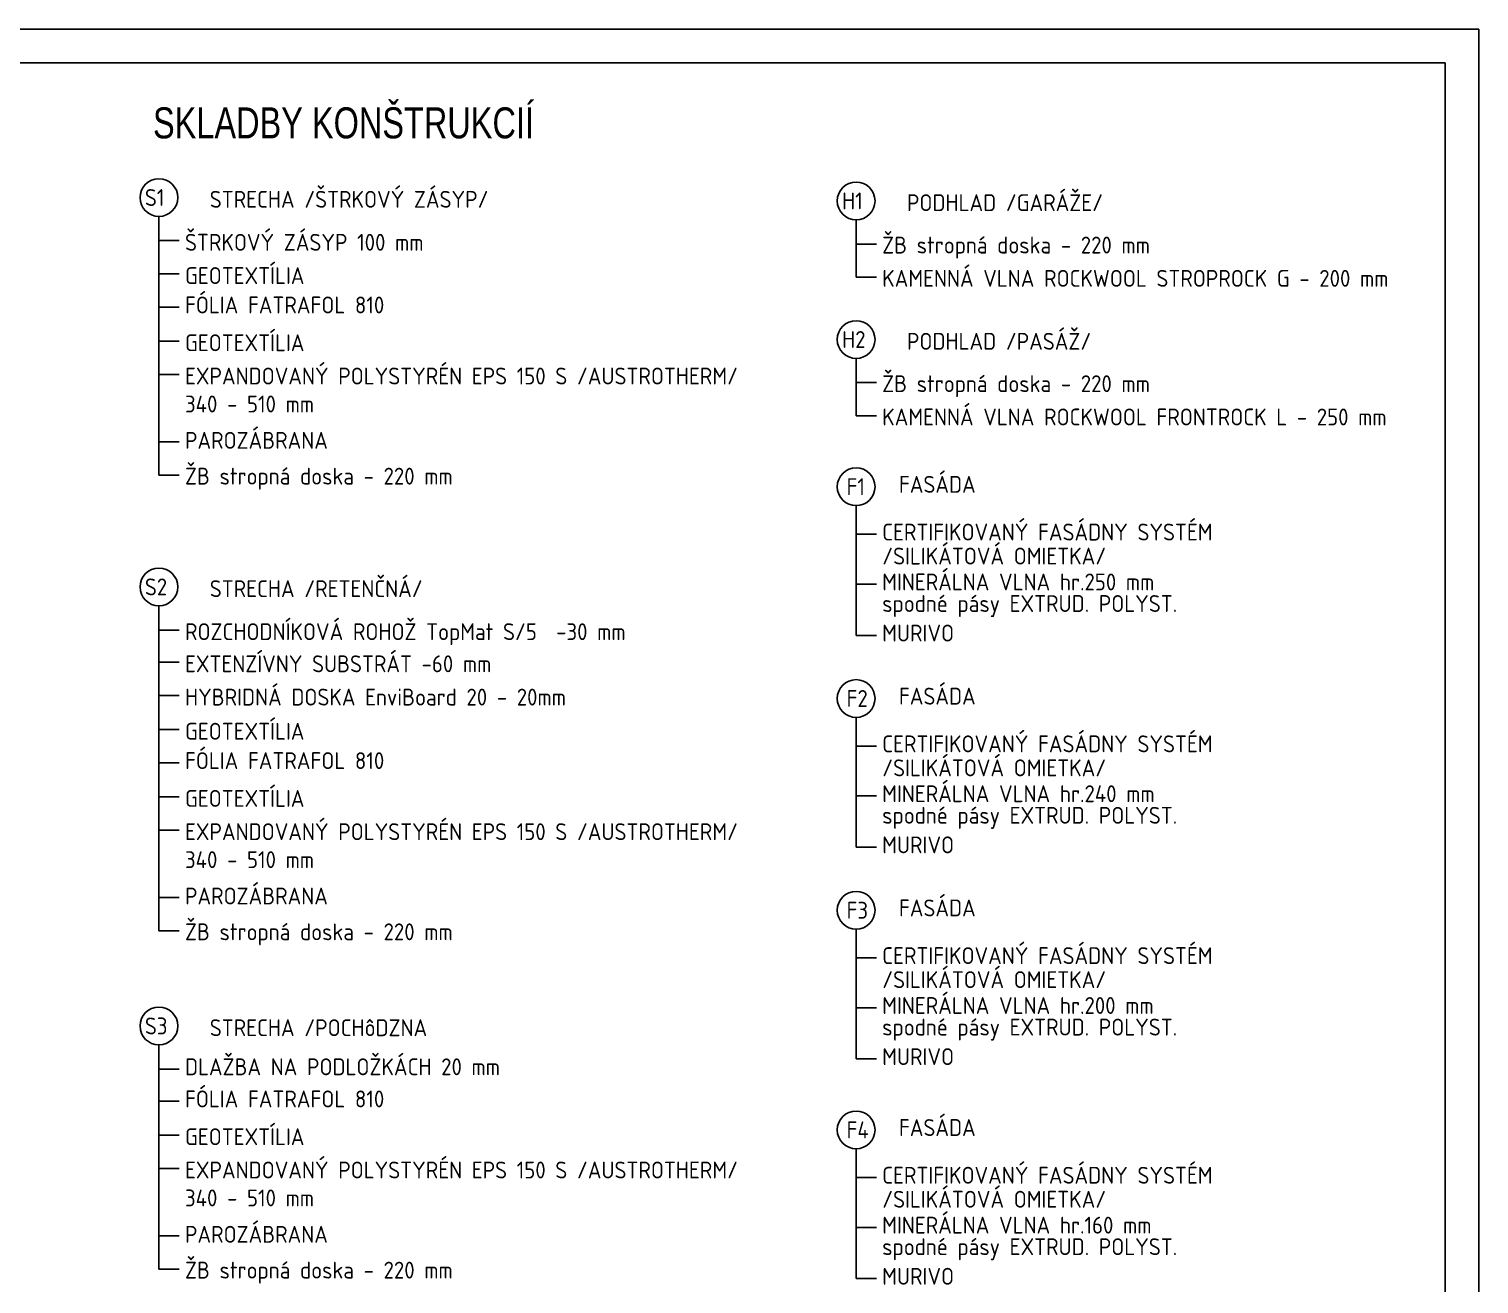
# Model space of a CAD drawing. Extents: x 3792242 to 5145247, y -1546315 to -1031918.
# Drawn here: x 3951864 to 3962617, y -1493183 to -1483880 of the extents above; entities that cross this region are included whole.
import ezdxf

# ---------------------------------------------------------------- set-up
doc = ezdxf.new("R2010")
doc.units = 0
doc.header["$MEASUREMENT"] = 0
doc.layers.add('OKNÁ', color=143, linetype='CONTINUOUS')
doc.layers.add('TENKÁ', color=7, linetype='CONTINUOUS')
doc.styles.add('STYLE1', font='isocp.shx')
doc.styles.add('style4', font='arial.ttf', dxfattribs={"width": 0.75})

msp = doc.modelspace()

# ---------------------------------------------------------------- linework, layer by layer
at = {"layer": 'OKNÁ', "ltscale": 0.25}
for p, q in [((3952827.391, -1487186.555), (3952827.391, -1485269.041)), ((3957997.891, -1485720.238), (3957997.891, -1485294.13)), ((3952827.391, -1485448.372), (3952977.391, -1485448.372)), ((3957997.891, -1485473.461), (3958147.891, -1485473.461)), ((3952827.391, -1485695.149), (3952977.391, -1485695.149)), ((3957997.891, -1485720.238), (3958147.891, -1485720.238)), ((3952827.391, -1485941.926), (3952977.391, -1485941.926)), ((3952827.391, -1486193.001), (3952977.391, -1486193.001)), ((3957997.891, -1486747.738), (3957997.891, -1486321.63)), ((3952827.391, -1486439.778), (3952977.391, -1486439.778)), ((3957997.891, -1486500.961), (3958147.891, -1486500.961)), ((3957997.891, -1486747.738), (3958147.891, -1486747.738)), ((3952827.391, -1486939.778), (3952977.391, -1486939.778)), ((3952827.391, -1487186.555), (3952977.391, -1487186.555)), ((3957997.891, -1488374.267), (3957997.891, -1487412.669)), ((3957997.891, -1487625.382), (3958147.891, -1487625.382)), ((3957997.891, -1487995.159), (3958147.891, -1487995.159)), ((3952827.391, -1490564.46), (3952827.391, -1488155.541)), ((3952827.391, -1488334.872), (3952977.391, -1488334.872)), ((3957997.891, -1488374.267), (3958147.891, -1488374.267)), ((3952827.391, -1488573.055), (3952977.391, -1488573.055)), ((3952827.391, -1488819.832), (3952977.391, -1488819.832)), ((3957997.891, -1489944.267), (3957997.891, -1488982.669)), ((3952827.391, -1489073.055), (3952977.391, -1489073.055)), ((3957997.891, -1489195.382), (3958147.891, -1489195.382)), ((3952827.391, -1489319.832), (3952977.391, -1489319.832)), ((3957997.891, -1489565.159), (3958147.891, -1489565.159)), ((3952827.391, -1489570.906), (3952977.391, -1489570.906)), ((3952827.391, -1489817.683), (3952977.391, -1489817.683)), ((3957997.891, -1489944.267), (3958147.891, -1489944.267)), ((3952827.391, -1490317.683), (3952977.391, -1490317.683)), ((3952827.391, -1490564.46), (3952977.391, -1490564.46)), ((3957997.891, -1491514.267), (3957997.891, -1490552.669)), ((3957997.891, -1490765.382), (3958147.891, -1490765.382)), ((3957997.891, -1491135.159), (3958147.891, -1491135.159)), ((3952827.391, -1493072.349), (3952827.391, -1491410.207)), ((3952827.391, -1491589.538), (3952977.391, -1491589.538)), ((3957997.891, -1491514.267), (3958147.891, -1491514.267)), ((3952827.391, -1491827.721), (3952977.391, -1491827.721)), ((3952827.391, -1491827.721), (3952977.391, -1491827.721)), ((3952827.391, -1492078.795), (3952977.391, -1492078.795)), ((3957997.891, -1493142.332), (3957997.891, -1492180.733)), ((3952827.391, -1492325.572), (3952977.391, -1492325.572)), ((3957997.891, -1492393.446), (3958147.891, -1492393.446)), ((3957997.891, -1492763.223), (3958147.891, -1492763.223)), ((3952827.391, -1492825.572), (3952977.391, -1492825.572)), ((3952827.391, -1493072.349), (3952977.391, -1493072.349)), ((3957997.891, -1493142.332), (3958147.891, -1493142.332))]:
    msp.add_line(p, q, dxfattribs=at)
for centre in [(3952827.391, -1485129.041), (3957997.891, -1485154.13), (3957997.891, -1486181.63), (3957997.891, -1487272.669), (3952827.391, -1488015.541), (3957997.891, -1488842.669), (3957997.891, -1490412.669), (3952827.391, -1491270.207), (3957997.891, -1492040.733)]:
    msp.add_circle(centre, 140, dxfattribs=at)
at = {"layer": 'TENKÁ', "color": 7}
for p, q in [((3962617, -1483879.516), (3885421.311, -1483879.516)), ((3962617, -1511713.552), (3962617, -1483879.516)), ((3962367, -1484129.516), (3885671.311, -1484129.516)), ((3962367, -1511463.552), (3962367, -1484129.516))]:
    msp.add_line(p, q, dxfattribs=at)

# ---------------------------------------------------------------- texts
at = {"layer": 'TENKÁ', "ltscale": 0.25, "style": 'style4', "width": 0.75}
msp.add_text('SKLADBY KONŠTRUKCIÍ', height=230, dxfattribs=at).set_placement((3952783.253, -1484690.242))
at = {"layer": 'TENKÁ', "ltscale": 0.25, "style": 'STYLE1'}
for s, p in [('STRECHA /ŠTRKOVÝ ZÁSYP/', (3953204.135, -1485204.551)), ('S1', (3952723.087, -1485191.219)), ('H1', (3957893.587, -1485216.307)), ('PODHLAD /GARÁŽE/', (3958374.635, -1485229.64)), ('ŠTRKOVÝ ZÁSYP 100 mm', (3953020.478, -1485523.248)), ('ŽB stropná doska - 220 mm', (3958190.978, -1485543.734)), ('GEOTEXTÍLIA', (3953020.478, -1485770.025)), ('KAMENNÁ VLNA ROCKWOOL STROPROCK G - 200 mm', (3958190.978, -1485790.511)), ('FÓLIA FATRAFOL 810', (3953020.478, -1485987.817)), ('GEOTEXTÍLIA', (3953020.478, -1486267.877)), ('H2', (3957893.587, -1486243.807)), ('PODHLAD /PASÁŽ/', (3958374.635, -1486257.14)), ('EXPANDOVANÝ POLYSTYRÉN EPS 150 S /AUSTROTHERM/', (3953020.478, -1486514.654)), ('ŽB stropná doska - 220 mm', (3958190.978, -1486571.234)), ('340 - 510 mm', (3953020.478, -1486721.828)), ('KAMENNÁ VLNA ROCKWOOL FRONTROCK L - 250 mm', (3958190.978, -1486818.011)), ('PAROZÁBRANA', (3953020.478, -1486991.302)), ('ŽB stropná doska - 220 mm', (3953020.478, -1487256.828)), ('FASÁDA', (3958315.156, -1487317.689)), ('F1', (3957926.587, -1487334.847)), ('CERTIFIKOVANÝ FASÁDNY SYSTÉM', (3958190.978, -1487671.272)), ('/SILIKÁTOVÁ OMIETKA/', (3958190.978, -1487849.272)), ('S2', (3952723.087, -1488077.719)), ('STRECHA /RETENČNÁ/', (3953204.135, -1488091.051)), ('MINERÁLNA VLNA hr.250 mm', (3958190.978, -1488041.049)), ('spodné pásy EXTRUD. POLYST.', (3958190.978, -1488201.049)), ('ROZCHODNÍKOVÁ ROHOŽ TopMat S/5  -30 mm', (3953020.478, -1488409.748)), ('MURIVO', (3958190.978, -1488420.158)), ('EXTENZÍVNY SUBSTRÁT -60 mm', (3953020.478, -1488647.931)), ('HYBRIDNÁ DOSKA EnviBoard 20 - 20mm', (3953020.478, -1488894.708)), ('F2', (3957926.587, -1488904.847)), ('FASÁDA', (3958315.156, -1488887.689)), ('GEOTEXTÍLIA', (3953020.478, -1489147.931)), ('CERTIFIKOVANÝ FASÁDNY SYSTÉM', (3958190.978, -1489241.272)), ('FÓLIA FATRAFOL 810', (3953020.478, -1489365.723)), ('/SILIKÁTOVÁ OMIETKA/', (3958190.978, -1489419.272)), ('MINERÁLNA VLNA hr.240 mm', (3958190.978, -1489611.049)), ('GEOTEXTÍLIA', (3953020.478, -1489645.782)), ('spodné pásy EXTRUD. POLYST.', (3958190.978, -1489771.049)), ('EXPANDOVANÝ POLYSTYRÉN EPS 150 S /AUSTROTHERM/', (3953020.478, -1489892.559)), ('MURIVO', (3958190.978, -1489990.158)), ('340 - 510 mm', (3953020.478, -1490099.734)), ('PAROZÁBRANA', (3953020.478, -1490369.207)), ('FASÁDA', (3958315.156, -1490457.689)), ('F3', (3957926.587, -1490474.847)), ('ŽB stropná doska - 220 mm', (3953020.478, -1490634.734)), ('CERTIFIKOVANÝ FASÁDNY SYSTÉM', (3958190.978, -1490811.272)), ('/SILIKÁTOVÁ OMIETKA/', (3958190.978, -1490989.272)), ('MINERÁLNA VLNA hr.200 mm', (3958190.978, -1491181.049)), ('S3', (3952723.087, -1491332.385)), ('STRECHA /POCHôDZNA', (3953204.135, -1491345.718)), ('spodné pásy EXTRUD. POLYST.', (3958190.978, -1491341.049)), ('DLAŽBA NA PODLOŽKÁCH 20 mm', (3953020.478, -1491635.429)), ('MURIVO', (3958190.978, -1491560.158)), ('FÓLIA FATRAFOL 810', (3953020.478, -1491873.612)), ('FASÁDA', (3958315.156, -1492085.753)), ('GEOTEXTÍLIA', (3953020.478, -1492153.671)), ('F4', (3957926.587, -1492102.911)), ('EXPANDOVANÝ POLYSTYRÉN EPS 150 S /AUSTROTHERM/', (3953020.478, -1492400.448)), ('CERTIFIKOVANÝ FASÁDNY SYSTÉM', (3958190.978, -1492439.337)), ('/SILIKÁTOVÁ OMIETKA/', (3958190.978, -1492617.337)), ('340 - 510 mm', (3953020.478, -1492607.623)), ('MINERÁLNA VLNA hr.160 mm', (3958190.978, -1492809.114)), ('PAROZÁBRANA', (3953020.478, -1492877.096)), ('spodné pásy EXTRUD. POLYST.', (3958190.978, -1492969.114)), ('ŽB stropná doska - 220 mm', (3953020.478, -1493142.623)), ('MURIVO', (3958190.978, -1493188.222))]:
    msp.add_text(s, height=125, dxfattribs=at).set_placement(p)

doc.saveas('drawing.dxf')
